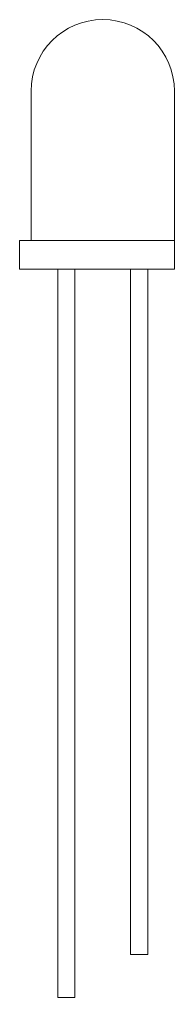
# Model space of a CAD drawing. Header units: centimetres. Extents: x -10.79 to -10.25, y -16.55 to -13.15.
import ezdxf

# ---------------------------------------------------------------- set-up
doc = ezdxf.new("R2010")
doc.units = ezdxf.units.CM
doc.header["$MEASUREMENT"] = 0
doc.layers.add('Layer 1', color=7, linetype='Continuous')

msp = doc.modelspace()

# ---------------------------------------------------------------- linework, layer by layer
at = {"layer": 'Layer 1', "color": 250, "lineweight": 20}
for points in [[(-10.79001, -14.01499), (-10.25001, -14.01499), (-10.25001, -13.91499), (-10.79001, -13.91499), (-10.79001, -14.01499)], [(-10.657, -16.55499), (-10.597, -16.55499), (-10.597, -14.01499), (-10.657, -14.01499), (-10.657, -16.55499)]]:
    msp.add_lwpolyline(points, close=True, dxfattribs=at)
for points, knots in [([(-10.75001, -13.39499), (-10.75001, -13.39499), (-10.74996, -13.39499), (-10.74996, -13.39499), (-10.74996, -13.39499), (-10.74993, -13.25696), (-10.63796, -13.14502), (-10.49993, -13.14502), (-10.49993, -13.14502), (-10.36193, -13.14502), (-10.24996, -13.25699), (-10.24996, -13.39504), (-10.24996, -13.39504), (-10.24996, -13.39504), (-10.25001, -13.39907), (-10.25001, -13.39907), (-10.25001, -13.39907), (-10.25001, -13.39907), (-10.25001, -13.91499), (-10.25001, -13.91499), (-10.25001, -13.91499), (-10.25001, -13.91499), (-10.75001, -13.91499), (-10.75001, -13.91499), (-10.75001, -13.91499), (-10.75001, -13.91499), (-10.75001, -13.39499), (-10.75001, -13.39499)], [0, 0, 0, 0, 0.1428571, 0.1428571, 0.1428571, 0.1428571, 0.2857143, 0.2857143, 0.2857143, 0.2857143, 0.4285714, 0.4285714, 0.4285714, 0.4285714, 0.5714286, 0.5714286, 0.5714286, 0.5714286, 0.7142857, 0.7142857, 0.7142857, 0.7142857, 0.8571429, 0.8571429, 0.8571429, 0.8571429, 1, 1, 1, 1]), ([(-10.403, -14.01499), (-10.403, -14.01499), (-10.343, -14.01499), (-10.343, -14.01499), (-10.343, -14.01499), (-10.343, -14.01499), (-10.343, -16.40499), (-10.343, -16.40499), (-10.343, -16.40499), (-10.343, -16.40499), (-10.403, -16.40499), (-10.403, -16.40499), (-10.403, -16.40499), (-10.403, -16.40499), (-10.403, -14.01499), (-10.403, -14.01499)], [0, 0, 0, 0, 0.25, 0.25, 0.25, 0.25, 0.5, 0.5, 0.5, 0.5, 0.75, 0.75, 0.75, 0.75, 1, 1, 1, 1])]:
    msp.add_open_spline(points, degree=3, knots=knots, dxfattribs=at)

doc.saveas('drawing.dxf')
